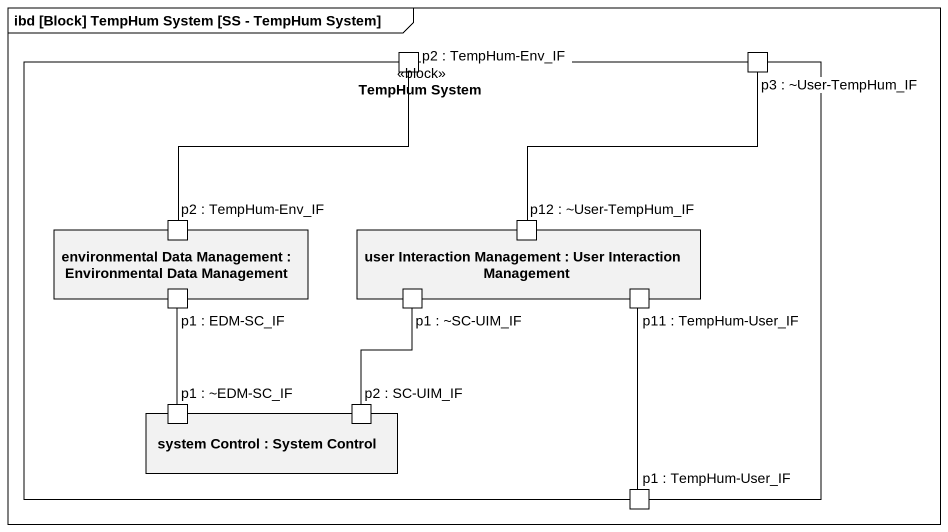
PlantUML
@startuml
mainframe ibd [Block] TempHum System [SS - TempHum System]
rectangle "TempHum System" as TempHum_System <<block>> {
  port "p2 : TempHum-Env_IF" as p2_TempHum_Env_IF
  port "p3 : ~User-TempHum_IF" as p3_User_TempHum_IF
  rectangle "environmental Data Management : Environmental Data Management" as environmental_Data {
    port "p2 : TempHum-Env_IF" as p2_TempHum_Env_IF_2
    port "p1 : EDM-SC_IF" as p1_EDM_SC_IF
  }
  rectangle "user Interaction Management : User Interaction Management" as user_Interaction_Management {
    port "p12 : ~User-TempHum_IF" as p12_User_TempHum_IF
    port "p1 : ~SC-UIM_IF" as p1_SC_UIM_IF
    port "p11 : TempHum-User_IF" as p11_TempHum_User_IF
  }
  rectangle "system Control : System Control" as system_Control {
    port "p1 : ~EDM-SC_IF" as p1_EDM_SC_IF_2
    port "p2 : SC-UIM_IF" as p2_SC_UIM_IF
  }
  port "p1 : TempHum-User_IF" as p1_TempHum_User_IF
}
p2_TempHum_Env_IF -- p2_TempHum_Env_IF_2
p3_User_TempHum_IF -- p12_User_TempHum_IF
p1_SC_UIM_IF -- p2_SC_UIM_IF
p1_EDM_SC_IF_2 -up- p1_EDM_SC_IF
p1_TempHum_User_IF -up- p11_TempHum_User_IF
@enduml
